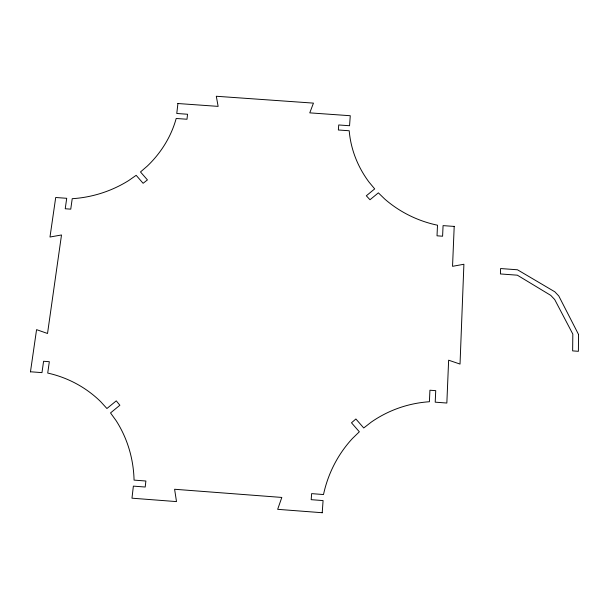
<?xml version="1.0" encoding="UTF-8"?>
<svg xmlns="http://www.w3.org/2000/svg" width="609" height="609" viewBox="0 0 609 609"><rect width="100%" height="100%" fill="white"/><g stroke="black" fill="none" stroke-linecap="round" stroke-linejoin="round"><path stroke-width="0.91" d="M454.207 226.289L452.54 266.323L463.898 264.253L460.031 364.075L448.635 360.193L446.846 403.036L435.214 402.168L435.732 390.658L429.931 390.224L429.398 401.734A124.35 119.516 63.1 0 0 371.3 422.083L363.733 427.975L355.884 418.984L351.492 422.798L359.34 431.796L352.436 438.495A124.107 119.288 63.1 0 0 323.501 494.538L311.625 493.633L311.184 499.677L323.075 500.583L322.222 512.732M177.927 103.53L176.77 113.48L187.557 114.248L186.986 119.242L176.191 118.481A109.43 98.757 -16.5 0 1 147.287 166.097L140.489 171.959L147.431 179.914L143.107 183.286L136.165 175.323L128.727 180.523A109.635 98.94 -16.6 0 1 72.22 198.694L70.751 209.161L65.232 208.758L66.716 198.298L55.708 197.499L49.984 237.015L61.509 234.975L47.525 333.481L36.57 329.644L30.45 371.924M177.79 103.515L218.136 106.377L216.302 96.26L313.452 103.119L309.768 112.863L350.266 115.725L349.558 125.736L338.726 124.967L338.36 129.991L349.208 130.76A109.567 100.645 13.2 0 0 369.039 182.114L374.695 188.904L366.321 195.786L369.99 199.744L378.364 192.855L384.774 199.074A109.361 100.462 13.2 0 0 437.506 225.216L437.018 235.812L442.598 236.216L443.07 225.619L454.2 226.426M30.473 371.772L41.975 372.632L43.582 361.274L49.321 361.7L47.723 373.066A125.028 116.266 -49.6 0 1 100.63 401.613L106.925 408.517L116.266 400.851L119.866 405.251L110.526 412.932L116.053 420.56A125.279 116.494 -49.6 0 1 134.064 480.113L145.886 481.011L145.208 487.025L133.371 486.127L131.97 498.192L176.503 501.595L174.6 489.263L281.822 497.439L277.658 509.33L322.374 512.74M578.55 334.501L578.39 351.309L572.643 350.883L572.825 334.082L554.7 299.537L550.749 295.373L517.338 275.184L500.423 273.951L500.583 268.546L517.475 269.779L554.822 291.802L558.773 295.959L578.55 334.501"/></g></svg>
